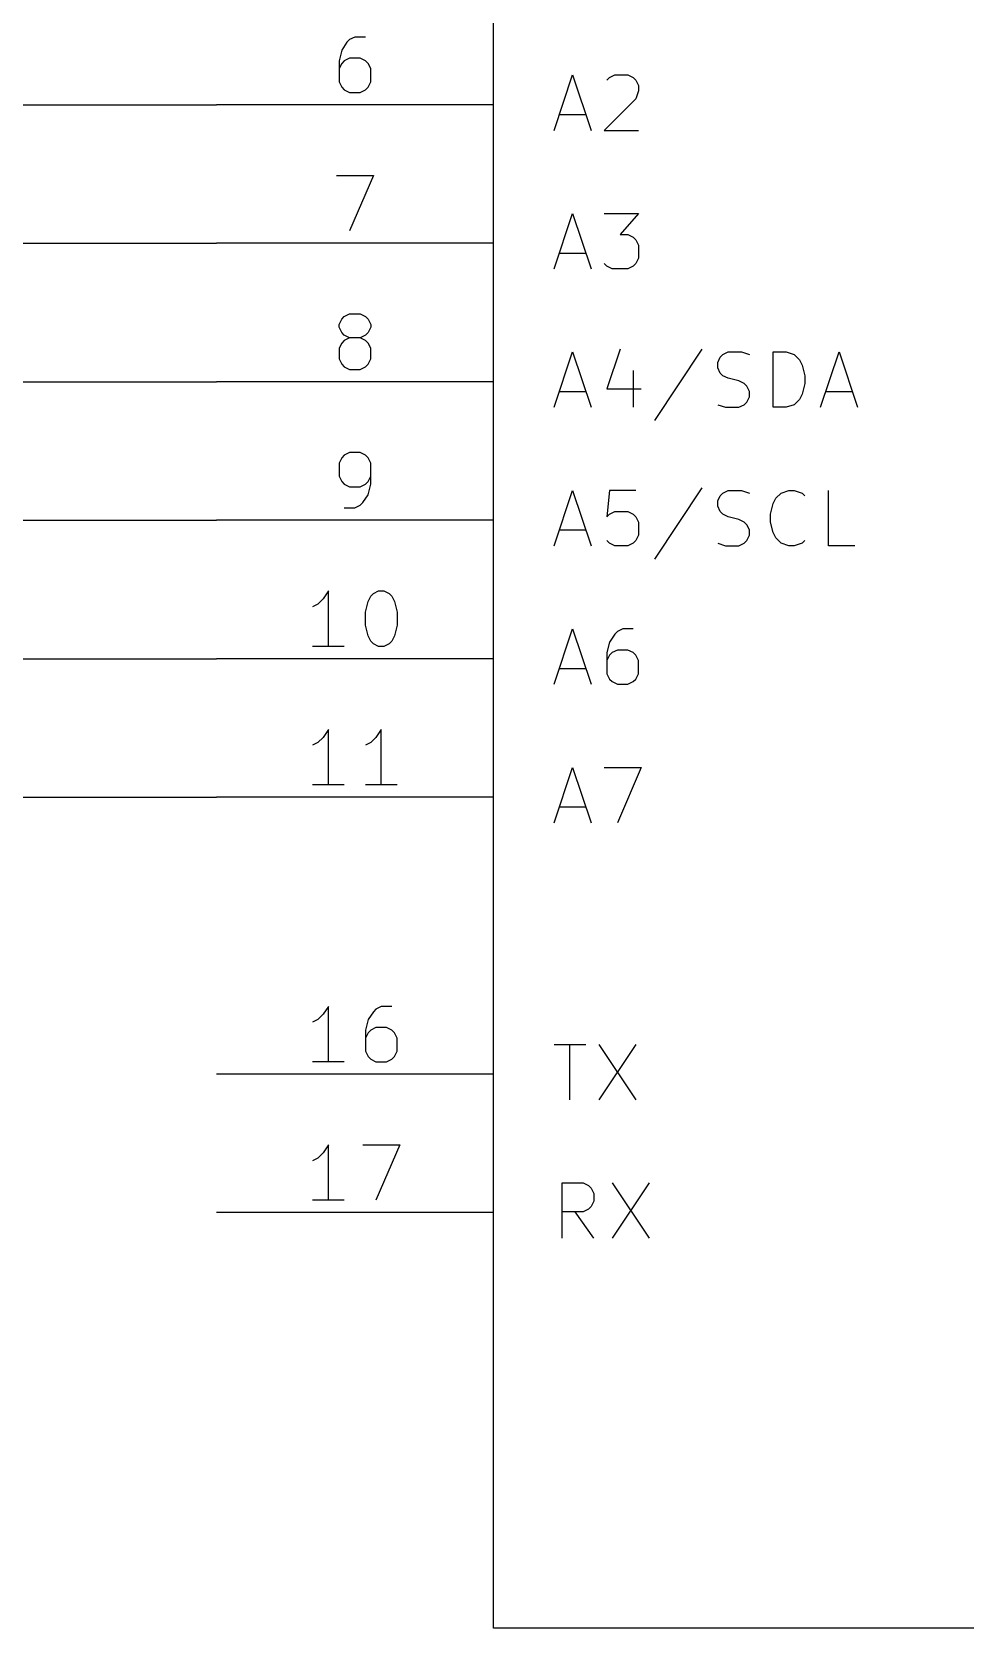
# Model space of a CAD drawing. Extents: x 0.4 to 16.1, y -11.3 to -0.4.
# Drawn here: x 3.917 to 4.59, y -4.8 to -3.647 of the extents above; entities that cross this region are included whole.
import ezdxf

# ---------------------------------------------------------------- set-up
doc = ezdxf.new("R2010")
doc.units = 0
doc.header["$MEASUREMENT"] = 0
for name, color, linetype in [('CYAN2', 4, 'CONTINUOUS'), ('GREEN3', 91, 'CONTINUOUS'), ('LYELLOW', 51, 'CONTINUOUS'), ('RED2', 1, 'CONTINUOUS'), ('RED3', 11, 'CONTINUOUS')]:
    doc.layers.add(name, color=color, linetype=linetype)

msp = doc.modelspace()

# ---------------------------------------------------------------- linework, layer by layer
at = {"layer": 'CYAN2', "linetype": 'CONTINUOUS'}
for p, q in [((4.29381, -3.7185), (4.30714, -3.6785)), ((4.30714, -3.6785), (4.32047, -3.7185)), ((4.33191, -3.68231), (4.33381, -3.68041)), ((4.33381, -3.68041), (4.33762, -3.6785)), ((4.33762, -3.6785), (4.34714, -3.6785)), ((4.34714, -3.6785), (4.35095, -3.68041)), ((4.35095, -3.68041), (4.35286, -3.68231)), ((4.35286, -3.68231), (4.35476, -3.68613)), ((4.35476, -3.68613), (4.35476, -3.68993)), ((4.35286, -3.69565), (4.33, -3.7185)), ((4.35476, -3.68993), (4.35286, -3.69565)), ((4.29762, -3.70707), (4.31667, -3.70707)), ((4.33, -3.7185), (4.35476, -3.7185)), ((4.29381, -3.8185), (4.30714, -3.7785)), ((4.30714, -3.7785), (4.32047, -3.8185)), ((4.33, -3.7785), (4.35476, -3.7785)), ((4.35476, -3.7785), (4.34143, -3.79374)), ((4.34143, -3.79374), (4.34714, -3.79374)), ((4.34714, -3.79374), (4.35095, -3.79565)), ((4.35095, -3.79565), (4.35286, -3.79755)), ((4.35286, -3.79755), (4.35476, -3.80136)), ((4.35476, -3.80136), (4.35476, -3.81089)), ((4.29762, -3.80707), (4.31667, -3.80707)), ((4.33191, -3.8166), (4.33, -3.8147)), ((4.35286, -3.8147), (4.35095, -3.8166)), ((4.35476, -3.81089), (4.35286, -3.8147)), ((4.33571, -3.8185), (4.33191, -3.8166)), ((4.34714, -3.8185), (4.33571, -3.8185)), ((4.35095, -3.8166), (4.34714, -3.8185)), ((4.29381, -3.9185), (4.30714, -3.8785)), ((4.30714, -3.8785), (4.32047, -3.9185)), ((4.34143, -3.8766), (4.33191, -3.90517)), ((4.40048, -3.8766), (4.36619, -3.92803)), ((4.41191, -3.88613), (4.41381, -3.88231)), ((4.41381, -3.88231), (4.41571, -3.88041)), ((4.41571, -3.88041), (4.41952, -3.8785)), ((4.41952, -3.8785), (4.42905, -3.8785)), ((4.42905, -3.8785), (4.43476, -3.88041)), ((4.45191, -3.9185), (4.45191, -3.8785)), ((4.45191, -3.8785), (4.46143, -3.8785)), ((4.46143, -3.8785), (4.46714, -3.88041)), ((4.46714, -3.88041), (4.47095, -3.88422)), ((4.48619, -3.9185), (4.49952, -3.8785)), ((4.49952, -3.8785), (4.51285, -3.9185)), ((4.35095, -3.89184), (4.35095, -3.9185)), ((4.41191, -3.88993), (4.41191, -3.88613)), ((4.41381, -3.89374), (4.41191, -3.88993)), ((4.41571, -3.89565), (4.41381, -3.89374)), ((4.41952, -3.89755), (4.41571, -3.89565)), ((4.47095, -3.88422), (4.47285, -3.88803)), ((4.47285, -3.88803), (4.47476, -3.89565)), ((4.47476, -3.89565), (4.47476, -3.90136)), ((4.29762, -3.90707), (4.31667, -3.90707)), ((4.33191, -3.90517), (4.35667, -3.90517)), ((4.42714, -3.89946), (4.41952, -3.89755)), ((4.43095, -3.90136), (4.42714, -3.89946)), ((4.43286, -3.90327), (4.43095, -3.90136)), ((4.43476, -3.90707), (4.43286, -3.90327)), ((4.43476, -3.91089), (4.43476, -3.90707)), ((4.47476, -3.90136), (4.47285, -3.90898)), ((4.49, -3.90707), (4.50905, -3.90707)), ((4.41191, -3.9166), (4.41762, -3.9185)), ((4.41762, -3.9185), (4.42714, -3.9185)), ((4.42714, -3.9185), (4.43095, -3.9166)), ((4.43095, -3.9166), (4.43286, -3.9147)), ((4.43286, -3.9147), (4.43476, -3.91089)), ((4.46143, -3.9185), (4.45191, -3.9185)), ((4.46714, -3.9166), (4.46143, -3.9185)), ((4.47095, -3.91279), (4.46714, -3.9166)), ((4.47285, -3.90898), (4.47095, -3.91279)), ((4.29381, -4.0185), (4.30714, -3.9785)), ((4.30714, -3.9785), (4.32047, -4.0185)), ((4.33381, -3.9785), (4.33191, -3.99755)), ((4.35286, -3.9785), (4.33381, -3.9785)), ((4.40048, -3.9766), (4.36619, -4.02803)), ((4.41191, -3.98613), (4.41381, -3.98231)), ((4.41191, -3.98993), (4.41191, -3.98613)), ((4.41381, -3.98231), (4.41571, -3.98041)), ((4.41571, -3.98041), (4.41952, -3.9785)), ((4.41952, -3.9785), (4.42905, -3.9785)), ((4.42905, -3.9785), (4.43476, -3.98041)), ((4.45191, -3.98803), (4.45381, -3.98422)), ((4.45381, -3.98422), (4.45762, -3.98041)), ((4.45762, -3.98041), (4.46333, -3.9785)), ((4.46333, -3.9785), (4.46714, -3.9785)), ((4.46714, -3.9785), (4.47285, -3.98041)), ((4.47285, -3.98041), (4.47476, -3.98231)), ((4.49191, -4.0185), (4.49191, -3.9785)), ((4.33191, -3.99755), (4.33381, -3.99565)), ((4.33381, -3.99565), (4.33762, -3.99374)), ((4.33762, -3.99374), (4.34714, -3.99374)), ((4.34714, -3.99374), (4.35095, -3.99565)), ((4.35095, -3.99565), (4.35286, -3.99755)), ((4.35286, -3.99755), (4.35476, -4.00136)), ((4.41381, -3.99374), (4.41191, -3.98993)), ((4.41571, -3.99565), (4.41381, -3.99374)), ((4.41952, -3.99755), (4.41571, -3.99565)), ((4.42714, -3.99946), (4.41952, -3.99755)), ((4.45, -3.99565), (4.45191, -3.98803)), ((4.45, -4.00136), (4.45, -3.99565)), ((4.29762, -4.00707), (4.31667, -4.00707)), ((4.35476, -4.01089), (4.35286, -4.0147)), ((4.35476, -4.00136), (4.35476, -4.01089)), ((4.43095, -4.00136), (4.42714, -3.99946)), ((4.43286, -4.00327), (4.43095, -4.00136)), ((4.43476, -4.00707), (4.43286, -4.00327)), ((4.43286, -4.0147), (4.43476, -4.01089)), ((4.43476, -4.01089), (4.43476, -4.00707)), ((4.45191, -4.00898), (4.45, -4.00136)), ((4.45381, -4.01279), (4.45191, -4.00898)), ((4.33381, -4.0166), (4.33191, -4.0147)), ((4.33762, -4.0185), (4.33381, -4.0166)), ((4.34714, -4.0185), (4.33762, -4.0185)), ((4.35095, -4.0166), (4.34714, -4.0185)), ((4.35286, -4.0147), (4.35095, -4.0166)), ((4.41191, -4.0166), (4.41762, -4.0185)), ((4.41762, -4.0185), (4.42714, -4.0185)), ((4.42714, -4.0185), (4.43095, -4.0166)), ((4.43095, -4.0166), (4.43286, -4.0147)), ((4.45762, -4.0166), (4.45381, -4.01279)), ((4.46333, -4.0185), (4.45762, -4.0166)), ((4.46714, -4.0185), (4.46333, -4.0185)), ((4.47285, -4.0166), (4.46714, -4.0185)), ((4.47476, -4.0147), (4.47285, -4.0166)), ((4.51095, -4.0185), (4.49191, -4.0185)), ((4.29381, -4.1185), (4.30714, -4.0785)), ((4.30714, -4.0785), (4.32047, -4.1185)), ((4.34333, -4.0785), (4.33952, -4.08041)), ((4.35095, -4.0785), (4.34333, -4.0785)), ((4.33381, -4.08803), (4.33191, -4.09565)), ((4.33762, -4.08231), (4.33381, -4.08803)), ((4.33952, -4.08041), (4.33762, -4.08231)), ((4.33191, -4.09565), (4.33191, -4.11089)), ((4.33381, -4.09755), (4.33191, -4.10136)), ((4.33571, -4.09565), (4.33381, -4.09755)), ((4.33952, -4.09374), (4.33571, -4.09565)), ((4.34714, -4.09374), (4.33952, -4.09374)), ((4.35095, -4.09565), (4.34714, -4.09374)), ((4.35286, -4.09755), (4.35095, -4.09565)), ((4.35476, -4.10136), (4.35286, -4.09755)), ((4.35476, -4.11089), (4.35476, -4.10136)), ((4.29762, -4.10707), (4.31667, -4.10707)), ((4.33191, -4.11089), (4.33381, -4.1147)), ((4.35286, -4.1147), (4.35476, -4.11089)), ((4.33381, -4.1147), (4.33571, -4.1166)), ((4.33571, -4.1166), (4.33952, -4.1185)), ((4.33952, -4.1185), (4.34714, -4.1185)), ((4.34714, -4.1185), (4.35095, -4.1166)), ((4.35095, -4.1166), (4.35286, -4.1147)), ((4.29381, -4.2185), (4.30714, -4.1785)), ((4.30714, -4.1785), (4.32047, -4.2185)), ((4.33, -4.1785), (4.35667, -4.1785)), ((4.35667, -4.1785), (4.33952, -4.2185)), ((4.29762, -4.20707), (4.31667, -4.20707)), ((4.29381, -4.3785), (4.31667, -4.3785)), ((4.30524, -4.4185), (4.30524, -4.3785)), ((4.32619, -4.3785), (4.35285, -4.4185)), ((4.35285, -4.3785), (4.32619, -4.4185)), ((4.29952, -4.5185), (4.29952, -4.4785)), ((4.29952, -4.4785), (4.31476, -4.4785)), ((4.31476, -4.4785), (4.31857, -4.48041)), ((4.31857, -4.48041), (4.32047, -4.48231)), ((4.32047, -4.48231), (4.32238, -4.48613)), ((4.33571, -4.4785), (4.36238, -4.5185)), ((4.36238, -4.4785), (4.33571, -4.5185)), ((4.32238, -4.49184), (4.32047, -4.49565)), ((4.32238, -4.48613), (4.32238, -4.49184)), ((4.31476, -4.49946), (4.29952, -4.49946)), ((4.32238, -4.5185), (4.30905, -4.49946)), ((4.31857, -4.49755), (4.31476, -4.49946)), ((4.32047, -4.49565), (4.31857, -4.49755))]:
    msp.add_line(p, q, dxfattribs=at)
at = {"layer": 'GREEN3', "linetype": 'CONTINUOUS'}
for p, q in [((3.9, -3.7), (4.05, -3.7)), ((3.9, -3.8), (4.05, -3.8)), ((3.9, -3.9), (4.05, -3.9)), ((3.9, -4), (4.05, -4)), ((3.9, -4.1), (4.05, -4.1)), ((3.9, -4.2), (4.05, -4.2))]:
    msp.add_line(p, q, dxfattribs=at)
at = {"layer": 'LYELLOW', "linetype": 'CONTINUOUS'}
for p, q in [((4.25, -4.8), (4.25, -2.8)), ((5.25, -4.8), (4.25, -4.8))]:
    msp.add_line(p, q, dxfattribs=at)
at = {"layer": 'RED2', "linetype": 'CONTINUOUS'}
for p, q in [((4.25, -4.8), (4.25, -2.8)), ((4.25, -3.7), (4.05, -3.7)), ((4.25, -3.8), (4.05, -3.8)), ((4.25, -3.9), (4.05, -3.9)), ((4.25, -4), (4.05, -4)), ((4.25, -4.1), (4.05, -4.1)), ((4.25, -4.2), (4.05, -4.2)), ((4.25, -4.4), (4.05, -4.4)), ((4.25, -4.5), (4.05, -4.5)), ((5.25, -4.8), (4.25, -4.8))]:
    msp.add_line(p, q, dxfattribs=at)
at = {"layer": 'RED3', "linetype": 'CONTINUOUS'}
for p, q in [((4.14619, -3.65301), (4.14428, -3.65491)), ((4.15, -3.6511), (4.14619, -3.65301)), ((4.15762, -3.6511), (4.15, -3.6511)), ((4.14048, -3.66063), (4.13857, -3.66825)), ((4.14428, -3.65491), (4.14048, -3.66063)), ((4.13857, -3.66825), (4.13857, -3.68348)), ((4.14048, -3.67015), (4.13857, -3.67396)), ((4.14238, -3.66825), (4.14048, -3.67015)), ((4.14619, -3.66634), (4.14238, -3.66825)), ((4.15381, -3.66634), (4.14619, -3.66634)), ((4.15762, -3.66825), (4.15381, -3.66634)), ((4.15952, -3.67015), (4.15762, -3.66825)), ((4.16143, -3.67396), (4.15952, -3.67015)), ((4.16143, -3.68348), (4.16143, -3.67396)), ((4.13857, -3.68348), (4.14048, -3.6873)), ((4.14048, -3.6873), (4.14238, -3.6892)), ((4.15762, -3.6892), (4.15952, -3.6873)), ((4.15952, -3.6873), (4.16143, -3.68348)), ((4.14238, -3.6892), (4.14619, -3.6911)), ((4.14619, -3.6911), (4.15381, -3.6911)), ((4.15381, -3.6911), (4.15762, -3.6892)), ((4.13667, -3.7511), (4.16333, -3.7511)), ((4.16333, -3.7511), (4.14619, -3.7911)), ((4.13857, -3.85872), (4.14048, -3.85491)), ((4.13857, -3.86063), (4.13857, -3.85872)), ((4.14048, -3.86444), (4.13857, -3.86063)), ((4.14048, -3.85491), (4.14238, -3.85301)), ((4.14238, -3.85301), (4.14619, -3.8511)), ((4.14619, -3.8511), (4.15381, -3.8511)), ((4.15381, -3.8511), (4.15762, -3.85301)), ((4.15762, -3.85301), (4.15952, -3.85491)), ((4.15952, -3.85491), (4.16143, -3.85872)), ((4.16143, -3.86063), (4.15952, -3.86444)), ((4.16143, -3.85872), (4.16143, -3.86063)), ((4.14048, -3.87206), (4.13857, -3.87587)), ((4.14238, -3.86634), (4.14048, -3.86444)), ((4.14238, -3.87015), (4.14048, -3.87206)), ((4.14619, -3.86825), (4.14238, -3.86634)), ((4.14619, -3.86825), (4.14238, -3.87015)), ((4.15381, -3.86825), (4.14619, -3.86825)), ((4.15762, -3.86634), (4.15381, -3.86825)), ((4.15762, -3.87015), (4.15381, -3.86825)), ((4.15952, -3.86444), (4.15762, -3.86634)), ((4.15952, -3.87206), (4.15762, -3.87015)), ((4.16143, -3.87587), (4.15952, -3.87206)), ((4.13857, -3.87587), (4.13857, -3.88348)), ((4.13857, -3.88348), (4.14048, -3.8873)), ((4.15952, -3.8873), (4.16143, -3.88348)), ((4.16143, -3.88348), (4.16143, -3.87587)), ((4.14048, -3.8873), (4.14238, -3.8892)), ((4.14238, -3.8892), (4.14619, -3.8911)), ((4.14619, -3.8911), (4.15381, -3.8911)), ((4.15381, -3.8911), (4.15762, -3.8892)), ((4.15762, -3.8892), (4.15952, -3.8873)), ((4.14238, -3.95301), (4.14048, -3.95491)), ((4.14619, -3.9511), (4.14238, -3.95301)), ((4.15381, -3.9511), (4.14619, -3.9511)), ((4.15762, -3.95301), (4.15381, -3.9511)), ((4.15952, -3.95491), (4.15762, -3.95301)), ((4.14048, -3.95491), (4.13857, -3.95872)), ((4.13857, -3.95872), (4.13857, -3.96825)), ((4.16143, -3.95872), (4.15952, -3.95491)), ((4.16143, -3.97396), (4.16143, -3.95872)), ((4.13857, -3.96825), (4.14048, -3.97206)), ((4.14048, -3.97206), (4.14238, -3.97396)), ((4.14238, -3.97396), (4.14619, -3.97587)), ((4.14619, -3.97587), (4.15381, -3.97587)), ((4.15381, -3.97587), (4.15762, -3.97396)), ((4.15762, -3.97396), (4.15952, -3.97206)), ((4.15952, -3.97206), (4.16143, -3.96825)), ((4.15952, -3.98158), (4.16143, -3.97396)), ((4.15381, -3.9892), (4.15571, -3.9873)), ((4.15571, -3.9873), (4.15952, -3.98158)), ((4.14238, -3.9911), (4.15, -3.9911)), ((4.15, -3.9911), (4.15381, -3.9892)), ((4.12714, -4.05682), (4.12333, -4.06063)), ((4.13095, -4.0511), (4.12714, -4.05682)), ((4.13095, -4.0911), (4.13095, -4.0511)), ((4.15952, -4.05872), (4.16143, -4.05491)), ((4.16143, -4.05491), (4.16333, -4.05301)), ((4.16333, -4.05301), (4.16714, -4.0511)), ((4.16714, -4.0511), (4.17095, -4.0511)), ((4.17095, -4.0511), (4.17476, -4.05301)), ((4.17476, -4.05301), (4.17667, -4.05491)), ((4.17667, -4.05491), (4.17857, -4.05872)), ((4.12333, -4.06063), (4.11952, -4.06253)), ((4.15762, -4.06634), (4.15952, -4.05872)), ((4.15762, -4.07587), (4.15762, -4.06634)), ((4.17857, -4.05872), (4.18047, -4.06634)), ((4.18047, -4.06634), (4.18047, -4.07587)), ((4.15952, -4.08348), (4.15762, -4.07587)), ((4.18047, -4.07587), (4.17857, -4.08348)), ((4.14238, -4.0911), (4.11952, -4.0911)), ((4.16143, -4.0873), (4.15952, -4.08348)), ((4.16333, -4.0892), (4.16143, -4.0873)), ((4.16714, -4.0911), (4.16333, -4.0892)), ((4.17095, -4.0911), (4.16714, -4.0911)), ((4.17476, -4.0892), (4.17095, -4.0911)), ((4.17667, -4.0873), (4.17476, -4.0892)), ((4.17857, -4.08348), (4.17667, -4.0873)), ((4.12333, -4.16063), (4.11952, -4.16253)), ((4.12714, -4.15682), (4.12333, -4.16063)), ((4.13095, -4.1511), (4.12714, -4.15682)), ((4.13095, -4.1911), (4.13095, -4.1511)), ((4.16143, -4.16063), (4.15762, -4.16253)), ((4.16524, -4.15682), (4.16143, -4.16063)), ((4.16905, -4.1511), (4.16524, -4.15682)), ((4.16905, -4.1911), (4.16905, -4.1511)), ((4.14238, -4.1911), (4.11952, -4.1911)), ((4.18047, -4.1911), (4.15762, -4.1911)), ((4.13095, -4.3511), (4.12714, -4.35682)), ((4.13095, -4.3911), (4.13095, -4.3511)), ((4.16333, -4.35491), (4.15952, -4.36063)), ((4.16524, -4.35301), (4.16333, -4.35491)), ((4.16905, -4.3511), (4.16524, -4.35301)), ((4.17667, -4.3511), (4.16905, -4.3511)), ((4.12333, -4.36063), (4.11952, -4.36253)), ((4.12714, -4.35682), (4.12333, -4.36063)), ((4.15952, -4.36063), (4.15762, -4.36825)), ((4.16524, -4.36634), (4.16143, -4.36825)), ((4.17285, -4.36634), (4.16524, -4.36634)), ((4.17667, -4.36825), (4.17285, -4.36634)), ((4.15762, -4.36825), (4.15762, -4.38348)), ((4.15952, -4.37015), (4.15762, -4.37396)), ((4.16143, -4.36825), (4.15952, -4.37015)), ((4.17857, -4.37015), (4.17667, -4.36825)), ((4.18047, -4.37396), (4.17857, -4.37015)), ((4.18047, -4.38348), (4.18047, -4.37396)), ((4.14238, -4.3911), (4.11952, -4.3911)), ((4.15762, -4.38348), (4.15952, -4.3873)), ((4.15952, -4.3873), (4.16143, -4.3892)), ((4.16143, -4.3892), (4.16524, -4.3911)), ((4.16524, -4.3911), (4.17285, -4.3911)), ((4.17285, -4.3911), (4.17667, -4.3892)), ((4.17667, -4.3892), (4.17857, -4.3873)), ((4.17857, -4.3873), (4.18047, -4.38348)), ((4.12714, -4.45682), (4.12333, -4.46063)), ((4.13095, -4.4511), (4.12714, -4.45682)), ((4.13095, -4.4911), (4.13095, -4.4511)), ((4.15571, -4.4511), (4.18238, -4.4511)), ((4.18238, -4.4511), (4.16524, -4.4911)), ((4.12333, -4.46063), (4.11952, -4.46253)), ((4.14238, -4.4911), (4.11952, -4.4911))]:
    msp.add_line(p, q, dxfattribs=at)

doc.saveas('drawing.dxf')
